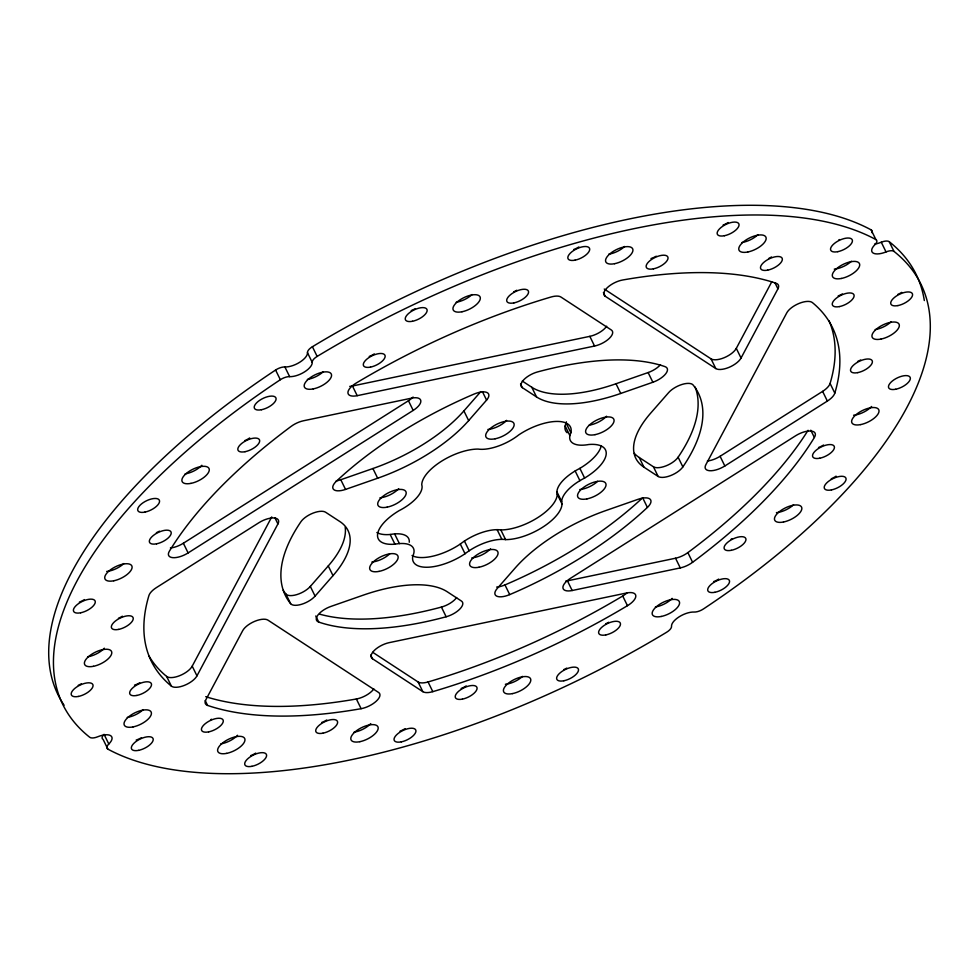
<?xml version="1.0" encoding="UTF-8"?>
<svg xmlns="http://www.w3.org/2000/svg" width="979" height="979" viewBox="0 0 979 979"><rect width="100%" height="100%" fill="white"/><g stroke="black" fill="none" stroke-linecap="round" stroke-linejoin="round"><path stroke-width="1.47" d="M149.138 656.26A379.228 162.661 -26.1 0 0 166.626 676.428A14.93 6.4 -26.1 0 0 179.732 675.657A14.93 6.4 -26.1 0 0 192.214 666.161L271.734 516.949M166.626 676.428L171.374 686.12A14.93 6.4 -26.1 0 0 184.48 685.349A14.93 6.4 -26.1 0 0 196.963 675.853L277.914 523.949L274.952 517.891M604.251 289.038L711.035 358.852A14.93 6.4 -26.1 0 0 724.203 357.702A14.93 6.4 -26.1 0 0 736.294 348.353L771.746 281.83M741.042 358.045L777.913 288.854A14.93 6.4 -26.1 0 0 776.139 283.261A379.228 162.661 -26.1 0 0 622.632 280.006A14.93 6.4 -26.1 0 0 607.457 287.532A14.93 6.4 -26.1 0 0 605.181 296.233L715.784 368.545A14.93 6.4 -26.1 0 0 728.951 367.394A14.93 6.4 -26.1 0 0 741.042 358.045L736.294 348.353M283.2 590.313A229.93 98.622 -26.1 0 0 285.88 593.996A14.93 6.4 -26.1 0 0 297.004 594.547A14.93 6.4 -26.1 0 0 310.331 586.421L328.259 565.935A110.48 47.396 -26.1 0 0 345.195 527.24M336.201 480.909A14.93 6.4 -26.1 0 0 340.79 479.734L372.913 468.525A110.48 47.396 -26.1 0 0 463.899 410.911L480.836 391.576M315.079 596.113L333.007 575.628A110.48 47.396 -26.1 0 0 339.786 521.501L325.579 512.225A14.93 6.4 -26.1 0 0 313.17 513.069A14.93 6.4 -26.1 0 0 300.883 521.795A229.93 98.622 -26.1 0 0 290.628 603.688A14.93 6.4 -26.1 0 0 301.752 604.239A14.93 6.4 -26.1 0 0 315.079 596.113L310.331 586.421M468.647 420.603L486.575 400.117A14.93 6.4 -26.1 0 0 487.004 392.53A14.93 6.4 -26.1 0 0 474.032 394.084A229.93 98.622 -26.1 0 0 336.348 481.252A14.93 6.4 -26.1 0 0 333.729 489.573A14.93 6.4 -26.1 0 0 345.538 489.414L377.661 478.217A110.48 47.396 -26.1 0 0 468.647 420.603L463.899 410.911M170.395 547.959A14.93 6.4 -26.1 0 0 183.367 543.235L408.451 400.729A14.93 6.4 -26.1 0 0 413.089 397.046M188.115 552.927L413.199 410.409A14.93 6.4 -26.1 0 0 420.823 400.778A14.93 6.4 -26.1 0 0 411.572 398.159L303.466 420.774A14.93 6.4 -26.1 0 0 291.142 426.391A379.228 162.661 -26.1 0 0 169.379 551.214A14.93 6.4 -26.1 0 0 172.732 557.651A14.93 6.4 -26.1 0 0 188.115 552.927L183.367 543.235M707.401 460.987A14.93 6.4 -26.1 0 0 720.091 456.287L822.617 391.38A14.93 6.4 -26.1 0 0 830.082 383.438A379.228 162.661 -26.1 0 0 829.078 320.843M724.839 465.98L827.365 401.072A14.93 6.4 -26.1 0 0 834.818 393.13A379.228 162.661 -26.1 0 0 812.374 302.572A14.93 6.4 -26.1 0 0 799.268 303.343A14.93 6.4 -26.1 0 0 786.786 312.839L705.835 464.744A14.93 6.4 -26.1 0 0 709.751 470.728A14.93 6.4 -26.1 0 0 724.839 465.98L720.091 456.287M522.309 381.064L531.781 387.243A110.48 47.396 -26.1 0 0 615.999 383.756L648.122 372.558A14.93 6.4 -26.1 0 0 660.482 364.69M620.747 393.448L652.871 382.251A14.93 6.4 -26.1 0 0 665.708 373.807A14.93 6.4 -26.1 0 0 665.022 366.635A229.93 98.622 -26.1 0 0 537.593 371.922A14.93 6.4 -26.1 0 0 523.851 379.681A14.93 6.4 -26.1 0 0 522.333 387.647L536.529 396.936A110.48 47.396 -26.1 0 0 620.747 393.448L615.999 383.756M349.748 386.375A14.93 6.4 -26.1 0 0 352.452 385.995L589.823 336.348A14.93 6.4 -26.1 0 0 606.674 326.227M357.2 395.675L594.559 346.04A14.93 6.4 -26.1 0 0 609.281 338.416A14.93 6.4 -26.1 0 0 611.288 329.96L560.906 297.016A14.93 6.4 -26.1 0 0 550.932 297.041A379.228 162.661 -26.1 0 0 356.283 382.997A14.93 6.4 -26.1 0 0 347.937 392.873A14.93 6.4 -26.1 0 0 357.2 395.675L352.452 385.995M565.642 581.134A14.93 6.4 -26.1 0 0 567.428 580.841L675.534 558.226A14.93 6.4 -26.1 0 0 687.858 552.609A379.228 162.661 -26.1 0 0 808.067 430.307M814.369 437.478A14.93 6.4 -26.1 0 0 811.016 431.029A14.93 6.4 -26.1 0 0 795.633 435.765L570.549 578.271A14.93 6.4 -26.1 0 0 562.925 587.914A14.93 6.4 -26.1 0 0 572.164 590.521L680.283 567.918A14.93 6.4 -26.1 0 0 692.606 562.289A379.228 162.661 -26.1 0 0 814.369 437.478L810.808 430.209M634.294 453.326A110.48 47.396 -26.1 0 0 639.214 457.499L653.421 466.775L658.157 476.467A14.93 6.4 -26.1 0 0 670.578 475.61A14.93 6.4 -26.1 0 0 682.865 466.897A229.93 98.622 -26.1 0 0 693.12 385.004A14.93 6.4 -26.1 0 0 681.996 384.453A14.93 6.4 -26.1 0 0 668.669 392.579L650.741 413.065A110.48 47.396 -26.1 0 0 643.962 467.191L658.157 476.467M372.754 652.332L418.094 681.984L422.842 691.663A14.93 6.4 -26.1 0 0 432.804 691.651A379.228 162.661 -26.1 0 0 627.453 605.695A14.93 6.4 -26.1 0 0 635.812 595.819A14.93 6.4 -26.1 0 0 626.548 593.005L389.177 642.652A14.93 6.4 -26.1 0 0 374.467 650.276A14.93 6.4 -26.1 0 0 372.461 658.732L422.842 691.663M874.565 244.101A14.93 6.4 -26.1 0 0 881.284 242.229A8.958 3.843 -26.1 0 1 889.226 241.703L893.974 251.395A477.776 204.929 -26.1 0 1 703.411 608.975A8.958 3.843 -26.1 0 1 694.111 612.046A14.93 6.4 -26.1 0 0 679.169 616.807A14.93 6.4 -26.1 0 0 671.533 626.34A8.958 3.843 -26.1 0 1 666.589 632.275A477.776 204.929 -26.1 0 1 107.861 749.119L103.113 739.426A8.958 3.843 -26.1 0 1 103.688 734.703M881.284 242.229L886.032 251.921A8.958 3.843 -26.1 0 1 893.974 251.395M64.088 705.259A477.776 204.929 -26.1 0 1 275.588 370.025A8.958 3.843 -26.1 0 1 284.889 366.954A14.93 6.4 -26.1 0 0 299.831 362.193A14.93 6.4 -26.1 0 0 307.467 352.66A8.958 3.843 -26.1 0 1 312.411 346.725A477.776 204.929 -26.1 0 1 871.139 229.881L875.887 239.574A8.958 3.843 -26.1 0 1 874.945 244.664A14.93 6.4 -26.1 0 0 873.072 252.998A14.93 6.4 -26.1 0 0 886.032 251.921M830.082 383.438L834.818 393.13M774.952 282.796L777.913 288.854M822.617 391.38L827.365 401.072M711.035 358.852L715.784 368.545M648.122 372.558L652.871 382.251M603.407 292.599L605.181 296.233M695.176 387.109A229.93 98.622 -26.1 0 1 678.117 457.205L682.865 466.897M589.823 336.348L594.559 346.04M687.858 552.609L692.606 562.289M639.214 457.499L643.962 467.191M675.534 558.226L680.283 567.918M647.4 507.428A14.93 6.4 -26.1 0 0 650.019 499.119A14.93 6.4 -26.1 0 0 638.21 499.266L606.087 510.475A110.48 47.396 -26.1 0 0 515.101 568.089L497.173 588.563A14.93 6.4 -26.1 0 0 496.745 596.162A14.93 6.4 -26.1 0 0 509.716 594.608A229.93 98.622 -26.1 0 0 647.4 507.428L642.652 497.748A229.93 98.622 -26.1 0 1 504.968 584.916A14.93 6.4 -26.1 0 1 496.659 587.094M566.376 421.827A38.218 16.398 -26.1 0 1 566.143 423.087L570.892 432.779A32.845 14.085 -26.1 0 0 588.82 444.503A38.218 16.398 -26.1 0 1 606.16 454.489A38.218 16.398 -26.1 0 1 584.622 478.046A32.845 14.085 -26.1 0 0 561.995 503.904A38.218 16.398 -26.1 0 1 542.378 527.375A38.218 16.398 -26.1 0 1 505.592 539.613A32.845 14.085 -26.1 0 0 465.049 553.747A38.218 16.398 -26.1 0 1 428.104 567.22A38.218 16.398 -26.1 0 1 412.857 555.913A32.845 14.085 -26.1 0 0 394.929 544.189A38.218 16.398 -26.1 0 1 377.588 534.204A38.218 16.398 -26.1 0 1 399.126 510.646A32.845 14.085 -26.1 0 0 421.753 484.789A38.218 16.398 -26.1 0 1 441.358 461.317A38.218 16.398 -26.1 0 1 478.156 449.08A32.845 14.085 -26.1 0 0 518.699 434.945A38.218 16.398 -26.1 0 1 555.644 421.459A38.218 16.398 -26.1 0 1 570.892 432.779M565.164 425.951L569.9 435.643M601.179 446.069A38.218 16.398 -26.1 0 1 579.874 468.354L584.622 478.046M575.162 470.96L579.911 480.652M531.781 387.243L536.529 396.936M520.547 384.025L522.333 387.647M626.927 592.968A14.93 6.4 -26.1 0 1 622.717 596.003L627.453 605.695M556.916 491.813L561.652 501.505M579.874 468.354A32.845 14.085 -26.1 0 0 557.247 494.211L561.995 503.904M482.427 391.649L486.575 400.117M567.428 580.841L572.164 590.521M412.049 555.534A38.218 16.398 -26.1 0 0 460.301 544.055A32.845 14.085 -26.1 0 1 500.844 529.92L505.592 539.613M497.124 529.663L501.872 539.356M504.968 584.916L509.716 594.608M408.451 400.729L413.199 410.409M464.425 541.069L469.174 550.761M460.301 544.055L465.049 553.747M319.656 614.151A229.93 98.622 -26.1 0 0 441.407 607.078L446.155 616.77A14.93 6.4 -26.1 0 0 459.885 609.011A14.93 6.4 -26.1 0 0 461.415 601.033L447.219 591.757A110.48 47.396 -26.1 0 0 363.001 595.244L330.878 606.442A14.93 6.4 -26.1 0 0 318.04 614.885A14.93 6.4 -26.1 0 0 318.726 622.057A229.93 98.622 -26.1 0 0 446.155 616.77M372.913 468.525L377.661 478.217M312.411 346.725L317.147 356.417A8.958 3.843 -26.1 0 0 312.215 362.352A14.93 6.4 -26.1 0 1 304.579 371.873A14.93 6.4 -26.1 0 1 289.637 376.646A8.958 3.843 -26.1 0 0 280.337 379.717A477.776 204.929 -26.1 0 0 89.774 737.297A8.958 3.843 -26.1 0 0 97.716 736.771A14.93 6.4 -26.1 0 1 110.676 735.694A14.93 6.4 -26.1 0 1 108.804 744.016A8.958 3.843 -26.1 0 0 107.861 749.119M307.467 352.66L312.215 362.352M394.635 533.91L399.383 543.602M376.866 532.539A38.218 16.398 -26.1 0 0 390.18 534.497L394.929 544.189M340.79 479.734L345.538 489.414M284.889 366.954L289.637 376.646M275.588 370.025L280.337 379.717M418.094 681.984A14.93 6.4 -26.1 0 0 428.068 681.959L432.804 691.651M328.259 565.935L333.007 575.628M370.686 655.098L372.461 658.732M315.752 615.999L318.726 622.057M205.725 696.681A379.228 162.661 -26.1 0 0 356.368 698.994L361.116 708.686A14.93 6.4 -26.1 0 0 376.291 701.16A14.93 6.4 -26.1 0 0 378.567 692.459L267.965 620.148A14.93 6.4 -26.1 0 0 254.797 621.298A14.93 6.4 -26.1 0 0 242.706 630.647L205.835 699.826A14.93 6.4 -26.1 0 0 207.609 705.431A379.228 162.661 -26.1 0 0 361.116 708.686M285.88 593.996L290.628 603.688M192.214 666.161L196.963 675.853M205.235 700.585L207.609 705.431M104.055 734.336L108.804 744.016M317.147 356.417A477.776 204.929 -26.1 0 1 875.887 239.574M171.374 686.12A379.228 162.661 -26.1 0 1 148.918 595.562A14.93 6.4 -26.1 0 1 156.383 587.62L258.909 522.713A14.93 6.4 -26.1 0 1 273.998 517.952A14.93 6.4 -26.1 0 1 277.914 523.949M889.226 241.703A477.776 204.929 -26.1 0 1 924.323 300.553M871.139 229.881A8.958 3.843 -26.1 0 1 871.897 232.672M389.715 553.857A15.529 6.657 -26.1 0 1 371.898 562.032M597.594 481.35A15.529 6.657 -26.1 0 1 579.788 489.537M606.552 416.234A15.529 6.657 -26.1 0 1 589.125 425.18M415.365 308.618A11.944 5.128 -26.1 0 1 411.217 310.576M522.505 676.379A14.93 6.4 -26.1 0 1 505.372 684.26M516.79 290.249A11.944 5.128 -26.1 0 1 513.742 291.779M323.266 371.69A14.93 6.4 -26.1 0 1 307.382 379.411M374.308 353.908A11.944 5.128 -26.1 0 1 369.242 356.417M201.858 465.282A14.93 6.4 -26.1 0 1 185.104 473.885M249.694 437.943A11.944 5.128 -26.1 0 1 244.86 440.587M84.427 599.589A11.944 5.128 -26.1 0 1 79.372 602.097M123.819 563.561A14.93 6.4 -26.1 0 1 106.687 571.43M159.455 531.156A11.944 5.128 -26.1 0 1 156.395 532.686M81.294 683.795A11.944 5.128 -26.1 0 1 78.234 685.324M104.374 648.208A14.93 6.4 -26.1 0 1 87.62 656.799M122.375 616.207A11.944 5.128 -26.1 0 1 118.422 618.275M141.453 737.701A11.944 5.128 -26.1 0 1 136.179 740.051M143.13 709.689A14.93 6.4 -26.1 0 1 127.246 717.411M139.752 682.791A11.944 5.128 -26.1 0 1 134.49 685.141M255.739 753.108A11.944 5.128 -26.1 0 1 250.673 755.617M237.542 735.278A14.93 6.4 -26.1 0 1 220.789 743.881M211.525 719.235A11.944 5.128 -26.1 0 1 210.558 719.773M405.073 728.67A11.944 5.128 -26.1 0 1 400.019 731.178M370.772 723.591A14.93 6.4 -26.1 0 1 354.019 732.194M326.753 719.981A11.944 5.128 -26.1 0 1 321.687 722.49M566.743 668.106A11.944 5.128 -26.1 0 1 563.684 669.636M472.037 294.544A14.93 6.4 -26.1 0 1 456.153 302.266M466.224 685.924A11.944 5.128 -26.1 0 1 461.17 688.433M718.696 579.091A11.944 5.128 -26.1 0 1 713.63 581.599M672.145 598.365A14.93 6.4 -26.1 0 1 655.392 606.968M608.718 622.265A11.944 5.128 -26.1 0 1 605.658 623.782M836.09 476.149A11.944 5.128 -26.1 0 1 831.257 478.792M793.553 504.772A14.93 6.4 -26.1 0 1 776.42 512.641M732.206 538.707A11.944 5.128 -26.1 0 1 731.129 539.196M871.604 406.493A14.93 6.4 -26.1 0 1 853.602 415.231M823.559 445.017A11.944 5.128 -26.1 0 1 818.505 447.525M901.72 292.378A11.944 5.128 -26.1 0 1 897.755 294.459M891.049 321.846A14.93 6.4 -26.1 0 1 875.165 329.58M860.639 359.978A11.944 5.128 -26.1 0 1 857.58 361.496M839.701 239.549A11.944 5.128 -26.1 0 1 838.673 240.063M851.412 261.246A14.93 6.4 -26.1 0 1 834.279 269.115M842.356 293.933A11.944 5.128 -26.1 0 1 838.195 295.891M728.192 222.527A11.944 5.128 -26.1 0 1 723.126 225.035M757.868 234.764A14.93 6.4 -26.1 0 1 741.984 242.498M771.489 256.951A11.944 5.128 -26.1 0 1 768.601 258.542M578.846 246.965A11.944 5.128 -26.1 0 1 573.792 249.474M624.651 246.463A14.93 6.4 -26.1 0 1 608.767 254.185M656.273 256.192A11.944 5.128 -26.1 0 1 650.998 258.542M506.62 420.37A15.529 6.657 -26.1 0 1 487.897 429.463M557.247 494.211A38.218 16.398 -26.1 0 1 537.642 517.683A38.218 16.398 -26.1 0 1 500.844 529.92M567.135 432.742A32.845 14.085 -26.1 0 1 566.143 423.087M390.18 534.497A32.845 14.085 -26.1 0 1 409.271 542.244M622.717 596.003A379.228 162.661 -26.1 0 1 428.068 681.959M373.831 688.91A14.93 6.4 -26.1 0 1 356.368 698.994M490.54 548.803A15.529 6.657 -26.1 0 1 471.817 557.895M678.117 457.205A14.93 6.4 -26.1 0 1 665.83 465.931A14.93 6.4 -26.1 0 1 653.421 466.775M456.642 597.545A14.93 6.4 -26.1 0 1 441.407 607.078M398.661 488.729A15.529 6.657 -26.1 0 1 379.938 497.821M387.121 507.159A15.529 6.657 -26.1 0 0 405.979 491.825A15.529 6.657 -26.1 0 0 382.752 496.463A15.529 6.657 -26.1 0 0 387.121 507.159M379.081 571.381A15.529 6.657 -26.1 0 0 397.939 556.048A15.529 6.657 -26.1 0 0 374.712 560.673A15.529 6.657 -26.1 0 0 379.081 571.381M479 567.233A15.529 6.657 -26.1 0 0 497.858 551.911A15.529 6.657 -26.1 0 0 474.631 556.537A15.529 6.657 -26.1 0 0 479 567.233M586.972 498.886A15.529 6.657 -26.1 0 0 605.817 483.553A15.529 6.657 -26.1 0 0 582.603 488.178A15.529 6.657 -26.1 0 0 586.972 498.886M595.012 434.664A15.529 6.657 -26.1 0 0 613.857 419.33A15.529 6.657 -26.1 0 0 590.643 423.968A15.529 6.657 -26.1 0 0 595.012 434.664M412.477 321.271A11.944 5.128 -26.1 0 0 426.979 309.474A11.944 5.128 -26.1 0 0 409.112 313.035A11.944 5.128 -26.1 0 0 412.477 321.271M461.99 311.763A14.93 6.4 -26.1 0 0 480.126 297.029A14.93 6.4 -26.1 0 0 457.793 301.483A14.93 6.4 -26.1 0 0 461.99 311.763M513.902 302.903A11.944 5.128 -26.1 0 0 528.403 291.118A11.944 5.128 -26.1 0 0 510.536 294.679A11.944 5.128 -26.1 0 0 513.902 302.903M261.43 409.736A11.944 5.128 -26.1 0 0 275.931 397.951A11.944 5.128 -26.1 0 0 258.064 401.512A11.944 5.128 -26.1 0 0 261.43 409.736M313.231 388.908A14.93 6.4 -26.1 0 0 331.355 374.174A14.93 6.4 -26.1 0 0 309.021 378.628A14.93 6.4 -26.1 0 0 313.231 388.908M370.503 367.113A11.944 5.128 -26.1 0 0 385.004 355.328A11.944 5.128 -26.1 0 0 367.149 358.889A11.944 5.128 -26.1 0 0 370.503 367.113M144.892 512.115A11.944 5.128 -26.1 0 0 159.393 500.318A11.944 5.128 -26.1 0 0 141.539 503.879A11.944 5.128 -26.1 0 0 144.892 512.115M190.942 483.381A14.93 6.4 -26.1 0 0 209.078 468.635A14.93 6.4 -26.1 0 0 186.744 473.09A14.93 6.4 -26.1 0 0 190.942 483.381M245.019 451.711A11.944 5.128 -26.1 0 0 259.521 439.926A11.944 5.128 -26.1 0 0 241.666 443.487A11.944 5.128 -26.1 0 0 245.019 451.711M80.633 612.793A11.944 5.128 -26.1 0 0 95.122 600.996A11.944 5.128 -26.1 0 0 77.268 604.557A11.944 5.128 -26.1 0 0 80.633 612.793M113.772 580.78A14.93 6.4 -26.1 0 0 131.896 566.046A14.93 6.4 -26.1 0 0 109.575 570.5A14.93 6.4 -26.1 0 0 113.772 580.78M156.554 543.822A11.944 5.128 -26.1 0 0 171.056 532.025A11.944 5.128 -26.1 0 0 153.201 535.586A11.944 5.128 -26.1 0 0 156.554 543.822M78.393 696.448A11.944 5.128 -26.1 0 0 92.895 684.664A11.944 5.128 -26.1 0 0 75.04 688.225A11.944 5.128 -26.1 0 0 78.393 696.448M93.458 666.307A14.93 6.4 -26.1 0 0 111.582 651.561A14.93 6.4 -26.1 0 0 89.26 656.016A14.93 6.4 -26.1 0 0 93.458 666.307M118.581 629.411A11.944 5.128 -26.1 0 0 133.083 617.614A11.944 5.128 -26.1 0 0 115.216 621.175A11.944 5.128 -26.1 0 0 118.581 629.411M138.553 750.367A11.944 5.128 -26.1 0 0 153.054 738.57A11.944 5.128 -26.1 0 0 135.2 742.131A11.944 5.128 -26.1 0 0 138.553 750.367M133.095 726.907A14.93 6.4 -26.1 0 0 151.219 712.174A14.93 6.4 -26.1 0 0 128.885 716.616A14.93 6.4 -26.1 0 0 133.095 726.907M136.864 695.445A11.944 5.128 -26.1 0 0 151.366 683.66A11.944 5.128 -26.1 0 0 133.499 687.221A11.944 5.128 -26.1 0 0 136.864 695.445M251.933 766.312A11.944 5.128 -26.1 0 0 266.435 754.515A11.944 5.128 -26.1 0 0 248.568 758.076A11.944 5.128 -26.1 0 0 251.933 766.312M226.638 753.377A14.93 6.4 -26.1 0 0 244.762 738.643A14.93 6.4 -26.1 0 0 222.441 743.098A14.93 6.4 -26.1 0 0 226.638 753.377M208.625 731.888A11.944 5.128 -26.1 0 0 223.126 720.091A11.944 5.128 -26.1 0 0 205.272 723.665A11.944 5.128 -26.1 0 0 208.625 731.888M401.28 741.874A11.944 5.128 -26.1 0 0 415.781 730.077A11.944 5.128 -26.1 0 0 397.915 733.638A11.944 5.128 -26.1 0 0 401.28 741.874M359.856 741.69A14.93 6.4 -26.1 0 0 377.98 726.944A14.93 6.4 -26.1 0 0 355.658 731.399A14.93 6.4 -26.1 0 0 359.856 741.69M322.948 733.185A11.944 5.128 -26.1 0 0 337.449 721.388A11.944 5.128 -26.1 0 0 319.582 724.949A11.944 5.128 -26.1 0 0 322.948 733.185M563.843 680.772A11.944 5.128 -26.1 0 0 578.344 668.975A11.944 5.128 -26.1 0 0 560.49 672.536A11.944 5.128 -26.1 0 0 563.843 680.772M512.47 693.609A14.93 6.4 -26.1 0 0 530.594 678.863A14.93 6.4 -26.1 0 0 508.272 683.318A14.93 6.4 -26.1 0 0 512.47 693.609M462.418 699.128A11.944 5.128 -26.1 0 0 476.92 687.344A11.944 5.128 -26.1 0 0 459.065 690.905A11.944 5.128 -26.1 0 0 462.418 699.128M714.89 592.295A11.944 5.128 -26.1 0 0 729.392 580.51A11.944 5.128 -26.1 0 0 711.537 584.071A11.944 5.128 -26.1 0 0 714.89 592.295M661.241 616.464A14.93 6.4 -26.1 0 0 679.365 601.718A14.93 6.4 -26.1 0 0 657.031 606.172A14.93 6.4 -26.1 0 0 661.241 616.464M605.817 634.918A11.944 5.128 -26.1 0 0 620.319 623.133A11.944 5.128 -26.1 0 0 602.452 626.695A11.944 5.128 -26.1 0 0 605.817 634.918M831.428 489.928A11.944 5.128 -26.1 0 0 845.917 478.131A11.944 5.128 -26.1 0 0 828.063 481.705A11.944 5.128 -26.1 0 0 831.428 489.928M783.518 522.003A14.93 6.4 -26.1 0 0 801.642 507.257A14.93 6.4 -26.1 0 0 779.321 511.711A14.93 6.4 -26.1 0 0 783.518 522.003M731.301 550.32A11.944 5.128 -26.1 0 0 745.802 538.536A11.944 5.128 -26.1 0 0 727.935 542.097A11.944 5.128 -26.1 0 0 731.301 550.32M895.687 389.25A11.944 5.128 -26.1 0 0 910.189 377.453A11.944 5.128 -26.1 0 0 892.334 381.015A11.944 5.128 -26.1 0 0 895.687 389.25M860.688 424.592A14.93 6.4 -26.1 0 0 878.812 409.846A14.93 6.4 -26.1 0 0 856.49 414.301A14.93 6.4 -26.1 0 0 860.688 424.592M819.766 458.221A11.944 5.128 -26.1 0 0 834.267 446.424A11.944 5.128 -26.1 0 0 816.4 449.985A11.944 5.128 -26.1 0 0 819.766 458.221M897.914 305.583A11.944 5.128 -26.1 0 0 912.416 293.798A11.944 5.128 -26.1 0 0 894.561 297.359A11.944 5.128 -26.1 0 0 897.914 305.583M881.002 339.077A14.93 6.4 -26.1 0 0 899.126 324.33A14.93 6.4 -26.1 0 0 876.805 328.785A14.93 6.4 -26.1 0 0 881.002 339.077M857.739 372.632A11.944 5.128 -26.1 0 0 872.24 360.835A11.944 5.128 -26.1 0 0 854.386 364.396A11.944 5.128 -26.1 0 0 857.739 372.632M837.767 251.676A11.944 5.128 -26.1 0 0 852.268 239.879A11.944 5.128 -26.1 0 0 834.402 243.441A11.944 5.128 -26.1 0 0 837.767 251.676M841.377 278.464A14.93 6.4 -26.1 0 0 859.501 263.73A14.93 6.4 -26.1 0 0 837.167 268.173A14.93 6.4 -26.1 0 0 841.377 278.464M839.456 306.586A11.944 5.128 -26.1 0 0 853.957 294.801A11.944 5.128 -26.1 0 0 836.103 298.362A11.944 5.128 -26.1 0 0 839.456 306.586M724.387 235.731A11.944 5.128 -26.1 0 0 738.888 223.934A11.944 5.128 -26.1 0 0 721.021 227.495A11.944 5.128 -26.1 0 0 724.387 235.731M747.821 251.995A14.93 6.4 -26.1 0 0 765.957 237.248A14.93 6.4 -26.1 0 0 743.624 241.703A14.93 6.4 -26.1 0 0 747.821 251.995M767.695 270.143A11.944 5.128 -26.1 0 0 782.197 258.358A11.944 5.128 -26.1 0 0 764.33 261.919A11.944 5.128 -26.1 0 0 767.695 270.143M575.04 260.169A11.944 5.128 -26.1 0 0 589.542 248.372A11.944 5.128 -26.1 0 0 571.687 251.933A11.944 5.128 -26.1 0 0 575.04 260.169M614.604 263.694A14.93 6.4 -26.1 0 0 632.728 248.947A14.93 6.4 -26.1 0 0 610.406 253.402A14.93 6.4 -26.1 0 0 614.604 263.694M653.372 268.858A11.944 5.128 -26.1 0 0 667.874 257.061A11.944 5.128 -26.1 0 0 650.007 260.622A11.944 5.128 -26.1 0 0 653.372 268.858M495.093 438.8A15.529 6.657 -26.1 0 0 513.938 423.479A15.529 6.657 -26.1 0 0 490.724 428.104A15.529 6.657 -26.1 0 0 495.093 438.8"/></g></svg>
